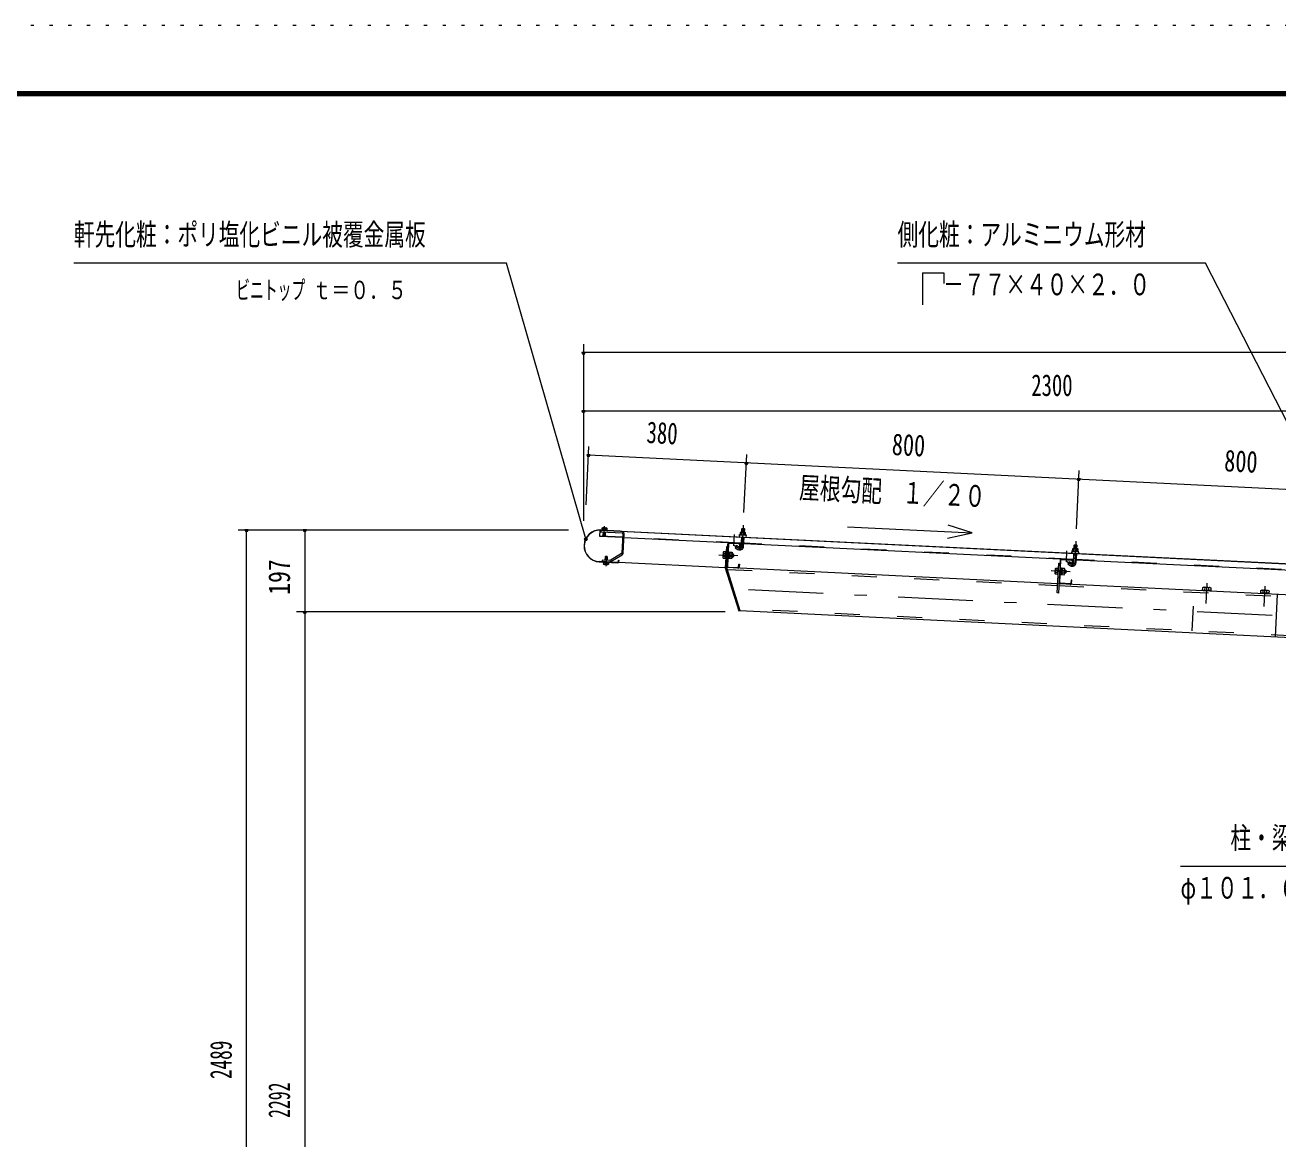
# Model space of a CAD drawing. Units: millimetres, scale not verified. Extents: x -35377 to 35393, y -16800 to 16800.
# Drawn here: x 7078 to 19124, y 6093 to 16800 of the extents above; entities that cross this region are included whole.
import ezdxf
from ezdxf.enums import TextEntityAlignment as Align

# ---------------------------------------------------------------- set-up
doc = ezdxf.new("R2010")
doc.units = ezdxf.units.MM
doc.header["$LTSCALE"] = 60
for name, pattern in [('USER2', [10, 4, -6]), ('USER3', [24, 12, -5, 2, -5]), ('USER4', [3, 0.5, -2.5])]:
    doc.linetypes.add(name, pattern=pattern)
for name, color, linetype, lineweight in [('0-6_2-02BOLD', 7, 'Continuous', 18), ('0-7_2-12HIDDEN', 3, 'USER2', 18), ('0-8_2-22CENTER', 3, 'USER3', 18), ('0-9_2-42THIN', 4, 'Continuous', 18), ('0-A_2-52DIM', 3, 'Continuous', 18), ('0-C_F-F1PAPER', 5, 'Continuous', 18), ('0-D_F-E_J_ADD', 5, 'USER4', 18)]:
    doc.layers.add(name, color=color, linetype=linetype, lineweight=lineweight)
doc.styles.add('ＭＳ ゴシック', font='')
doc.styles.get('ＭＳ ゴシック').set_extended_font_data('MS Gothic')

msp = doc.modelspace()

# ---------------------------------------------------------------- linework, layer by layer
at = {"layer": '0-6_2-02BOLD'}
for p, q in [((20650.14, 11549.19), (12607.79, 11942.53)), ((12607.89, 11944.53), (20650.23, 11551.19)), ((12625.18, 11952.06), (12625.85, 11966.04)), ((12637.39, 11965.48), (12636.71, 11951.51)), ((12659.78, 11950.4), (12660.46, 11964.37)), ((13970.19, 11958.15), (13994.16, 11956.98)), ((12657.55, 11894.45), (12659.02, 11925.21)), ((12825.61, 11909.05), (12816.6, 11724.77)), ((12829.39, 11724.15), (12838.4, 11908.42)), ((12836.68, 11873.27), (13963.34, 11818.17)), ((13841.27, 11811.32), (13830.78, 11597.17)), ((13942.26, 11812.78), (13847.97, 11817.4)), ((13954.4, 11921.62), (13953.39, 11901.15)), ((13953.41, 11778.6), (13954.73, 11805.77)), ((13966.17, 11876.1), (13961.86, 11787.95)), ((13964.07, 11833.01), (13988.03, 11831.83)), ((13966.38, 11900.51), (13967.38, 11920.98)), ((13985.84, 11786.78), (13990.15, 11874.93)), ((13987.32, 11816.99), (17159.52, 11661.85)), ((13993.33, 11919.71), (13992.32, 11899.25)), ((12655.32, 11687.09), (12679.29, 11685.94)), ((12813.11, 11718.94), (12703.93, 11653.63)), ((12710.5, 11642.64), (12819.68, 11707.96)), ((13809.72, 11690.51), (13790.54, 11691.45)), ((13792.01, 11721.43), (13811.19, 11720.5)), ((13842.03, 11695.95), (13850.41, 11703.55)), ((13850.81, 11711.54), (13842.42, 11703.94)), ((13872.87, 11687.42), (13849.69, 11688.55)), ((13851.15, 11718.54), (13874.33, 11717.41)), ((13851.88, 11733.54), (13875.07, 11732.4)), ((17158.05, 11631.63), (17162.36, 11719.78)), ((17162.56, 11744.19), (17163.56, 11764.66)), ((17166.37, 11801.83), (17190.34, 11800.66)), ((17186.32, 11718.61), (17182.01, 11630.46)), ((17189.51, 11763.39), (17188.5, 11742.93)), ((12598.21, 11640.23), (12778.79, 11631.4)), ((12778.9, 11633.4), (12598.31, 11642.23)), ((12653.09, 11631.13), (12652.42, 11617.16)), ((12675.48, 11616.06), (12676.16, 11630.03)), ((13812.11, 11582.84), (12783.36, 11633.18)), ((13840.77, 11669.98), (13834.37, 11670.28)), ((13836.87, 11590.47), (13931.15, 11585.87)), ((13848.88, 11672.39), (13840.89, 11672.78)), ((16988.19, 11565.11), (17007.37, 11564.18)), ((17008.3, 11583.14), (17014.69, 11582.84)), ((17026.97, 11440.86), (17037.44, 11655)), ((17040.13, 11578.78), (17048.12, 11578.39)), ((17044.15, 11661.08), (17138.43, 11656.47)), ((17071.25, 11576.08), (17048.07, 11577.22)), ((17160.24, 11676.7), (17184.22, 11675.51)), ((17183.49, 11660.68), (20355.7, 11505.53)), ((17005.9, 11534.19), (16986.72, 11535.13)), ((17036.94, 11513.66), (17030.55, 11513.97)), ((17038.21, 11539.63), (17046.6, 11547.23)), ((17046.98, 11555.22), (17038.6, 11547.62)), ((17069.05, 11531.1), (17045.86, 11532.23)), ((17047.33, 11562.22), (17070.52, 11561.09)), ((17081.33, 11561.55), (17079.77, 11529.58)), ((20203.35, 11272.69), (17019.95, 11428.38)), ((17127.33, 11429.54), (17033.05, 11434.15)), ((18420.23, 11392.34), (18419.04, 11367.98)), ((18458.25, 11366.06), (18459.45, 11390.42)), ((18979.56, 11364.98), (18978.37, 11340.63)), ((19017.58, 11338.71), (19018.78, 11363.06)), ((19117.44, 11325.8), (19097.59, 10919.88))]:
    msp.add_line(p, q, dxfattribs=at)
for points in [[(12823.89, 11873.89), (12604.96, 11884.6), (12607.89, 11944.53)], [(12613.18, 11946.27), (12799.75, 11937.14), (12799.66, 11935.14)], [(12818.64, 11930.22), (12615.69, 11940.14), (12615.06, 11927.36), (12818.02, 11917.43)], [(12625.85, 11966.04), (12629.44, 11967.88), (12668.6, 11966), (12671.98, 11963.82), (12671.32, 11949.86)], [(12635.04, 11926.38), (12633.58, 11895.6), (12657.55, 11894.45), (12653.37, 11890.65), (12637.39, 11891.42), (12633.58, 11895.6)], [(13968.47, 11922.94), (13970.19, 11958.15), (13972.29, 11960.05), (13992.26, 11959.08), (13994.16, 11956.98), (13992.45, 11921.77)], [(17007.16, 11429.01), (13823.77, 11584.71), (13834.87, 11811.64)], [(13948.33, 11806.08), (13947, 11778.91), (13953.41, 11778.6)], [(14005.3, 11898.61), (14006.3, 11919.08), (14002.92, 11921.25), (13957.97, 11923.46), (13954.4, 11921.62)], [(12677.75, 11653.57), (12679.29, 11685.94), (12675.48, 11690.12), (12659.5, 11690.89), (12655.32, 11687.09), (12653.76, 11654.74)], [(13811.92, 11735.49), (13792.73, 11736.43), (13789.72, 11731.75), (13787.26, 11681.41), (13789.8, 11676.45), (13808.99, 11675.51)], [(13815.2, 11671.22), (13808.79, 11671.54), (13812.11, 11739.46), (13818.51, 11739.15)], [(13833.54, 11784.46), (13820.75, 11785.08), (13810.87, 11583.07), (13939.29, 11168.23), (13951.52, 11172.02)], [(13840.77, 11669.98), (13844.09, 11737.9), (13837.69, 11738.21)], [(13843.94, 11735.1), (13851.94, 11734.71), (13848.88, 11672.39)], [(13875.07, 11732.4), (13877.61, 11727.45), (13875.15, 11677.1), (13872.13, 11672.42), (13848.95, 11673.56)], [(13877.17, 11718.26), (13885.14, 11717.87), (13883.59, 11685.91), (13875.6, 11686.3)], [(13885.14, 11717.87), (13890.85, 11711.58), (13889.88, 11691.61), (13883.59, 11685.91)], [(13945.69, 11779.65), (13919.48, 11796.53), (13906.47, 11776.37), (13932.69, 11759.47)], [(17201.48, 11742.29), (17202.48, 11762.76), (17199.1, 11764.93), (17154.16, 11767.14), (17150.58, 11765.3), (17149.58, 11744.83)], [(17164.64, 11766.62), (17166.37, 11801.83), (17168.46, 11803.73), (17188.44, 11802.76), (17190.34, 11800.66), (17188.62, 11765.45)], [(12699.44, 11652.5), (12625.82, 11656.11), (12625.19, 11643.32), (12698.81, 11639.72)], [(12687.69, 11629.47), (12687.02, 11615.5), (12683.43, 11613.65), (12644.27, 11615.54), (12640.88, 11617.72), (12641.55, 11631.68)], [(12783.08, 11637.2), (12783.96, 11655.17), (12785.96, 11655.08), (12785.08, 11637.1)], [(13823.77, 11584.69), (13951.66, 11171.56), (20495.91, 10851.5)], [(13937.86, 11591.94), (13939.19, 11619.1), (13945.59, 11618.79), (13944.26, 11591.62)], [(16983.44, 11525.09), (16985.9, 11575.43), (16988.92, 11580.11), (17008.1, 11579.17)], [(17031.04, 11655.31), (17015.65, 11340.49), (17002.87, 11341.11), (17016.93, 11628.76), (17029.73, 11628.14)], [(17008.3, 11583.14), (17004.97, 11515.23), (17011.37, 11514.91)], [(17036.94, 11513.66), (17040.26, 11581.58), (17033.87, 11581.89)], [(17048.12, 11578.39), (17045.06, 11516.07), (17037.07, 11516.46)], [(17045.13, 11517.24), (17068.31, 11516.1), (17071.34, 11520.79), (17073.79, 11571.13), (17071.25, 11576.08)], [(17141.86, 11623.33), (17115.65, 11640.22), (17102.66, 11620.05), (17128.87, 11603.15)], [(17144.52, 11649.76), (17143.19, 11622.6), (17149.58, 11622.28), (17150.91, 11649.45)], [(17005.18, 11519.2), (16985.98, 11520.14), (16983.44, 11525.09)], [(17073.34, 11561.94), (17081.33, 11561.55), (17087.04, 11555.27), (17086.05, 11535.29), (17079.77, 11529.58), (17071.78, 11529.98)], [(17140.43, 11435.31), (17141.76, 11462.47), (17135.37, 11462.78), (17134.04, 11435.62)], [(18480.21, 11356.98), (18480.6, 11364.97), (18396.69, 11369.07), (18396.3, 11361.08)], [(18399.44, 11368.94), (18400.62, 11393.3), (18407.05, 11396.6), (18472.98, 11393.38), (18479.06, 11389.46), (18477.87, 11365.1)], [(19039.54, 11329.63), (19039.93, 11337.62), (18956.03, 11341.72), (18955.64, 11333.73)], [(18958.76, 11341.59), (18959.96, 11365.94), (18966.38, 11369.25), (19032.3, 11366.02), (19038.38, 11362.1), (19037.2, 11337.75)]]:
    msp.add_lwpolyline(points, dxfattribs=at)
for points in [[(12673.22, 11949.76), (12623.28, 11952.16), (12622.96, 11945.77), (12672.92, 11943.37)], [(13947.39, 11901.45), (14011.31, 11898.31), (14011, 11891.92), (13947.08, 11895.06)], [(17143.57, 11745.12), (17143.25, 11738.74), (17207.18, 11735.6), (17207.5, 11741.99)], [(12689.9, 11635.77), (12689.6, 11629.38), (12639.64, 11631.78), (12639.96, 11638.17)]]:
    msp.add_lwpolyline(points, close=True, dxfattribs=at)
for centre, radius, start, end in [((12605.7, 11793.25), 153.2, 87.19998, 267.19998), ((12605.7, 11793.25), 151.2, 89.17036, 267.19998), ((12631.27, 11958.51), 9.26, 48.70595, 87.25218), ((12647.39, 11932.94), 34.04, 67.42085, 107.0813), ((12665.87, 11956.85), 9.27, 87.25218, 125.78362), ((12817.63, 11909.44), 20.8, 357.2, 87.19998), ((12817.63, 11909.44), 8, 357.2, 87.19998), ((13847.66, 11811.01), 12.8, 87.19728, 177.19728), ((13847.66, 11811.01), 6.4, 87.19728, 177.19728), ((13941.94, 11806.4), 6.4, 357.2092, 87.2012), ((13941.94, 11806.4), 12.8, 357.20143, 87.2012), ((13950.68, 11886.86), 8, 87.19978, 267.19978), ((13960.43, 11911.82), 11.5, 52.81572, 112.81572), ((13978.35, 11879.41), 42.99, 69.61201, 104.78793), ((13999.35, 11909.92), 11.5, 61.58423, 121.58423), ((14006.62, 11884.13), 8, 267.20061, 87.20059), ((12809.41, 11725.12), 7.2, 300.90262, 357.21434), ((12809.41, 11725.12), 20, 300.89085, 357.19966), ((13798.87, 11683.53), 11.51, 136.47221, 177.19904), ((13830.27, 11704.53), 41.84, 156.17363, 198.22444), ((13801.07, 11728.5), 11.51, 177.19904, 217.92586), ((13834.59, 11704.32), 41.84, 336.17365, 18.22444), ((13863.8, 11680.35), 11.51, 357.19905, 37.92586), ((13866, 11725.34), 11.51, 316.47221, 357.19904), ((13951.38, 11788.47), 34.5, 237.19998, 357.19998), ((13951.38, 11788.47), 10.5, 237.19998, 357.19998), ((17146.86, 11730.55), 8, 87.19978, 267.19978), ((17156.6, 11755.5), 11.5, 52.81572, 112.81572), ((17174.53, 11723.1), 42.99, 69.61201, 104.78793), ((17195.53, 11753.6), 11.5, 61.58423, 121.58423), ((17202.79, 11727.81), 8, 267.20061, 87.20059), ((12647.01, 11624.68), 9.27, 267.25218, 305.78362), ((12665.48, 11648.6), 34.04, 247.42085, 287.0813), ((12681.59, 11623.02), 9.26, 228.70595, 267.25218), ((12699.83, 11660.5), 20.8, 267.19998, 300.88791), ((12699.83, 11660.5), 8, 267.19998, 300.88449), ((12779.09, 11637.39), 6, 267.19998, 357.19998), ((12779.09, 11637.39), 4, 267.19998, 357.19998), ((13837.18, 11596.86), 12.8, 177.19728, 267.18843), ((13837.18, 11596.86), 6.4, 177.19728, 267.18843), ((13931.47, 11592.25), 12.8, 267.19951, 357.20206), ((13931.47, 11592.25), 6.4, 267.19951, 357.20918), ((17026.45, 11548.22), 41.84, 156.17363, 198.22444), ((16997.26, 11572.18), 11.51, 177.19904, 217.92586), ((17043.83, 11654.69), 12.8, 87.19728, 177.19728), ((17043.83, 11654.69), 6.4, 87.19728, 177.19728), ((17062.18, 11569.01), 11.51, 316.47221, 357.19904), ((17147.56, 11632.15), 34.5, 237.19998, 357.19998), ((17138.12, 11650.08), 6.4, 357.2092, 87.2012), ((17138.12, 11650.08), 12.8, 357.20143, 87.2012), ((17147.56, 11632.15), 10.5, 237.19998, 357.19998), ((16995.06, 11527.2), 11.51, 136.47221, 177.19904), ((17059.97, 11524.03), 11.51, 357.19905, 37.92586), ((17030.78, 11548), 41.84, 336.17365, 18.22444), ((17033.35, 11440.54), 12.8, 177.19728, 267.18843), ((17033.35, 11440.54), 6.4, 177.19728, 267.18843), ((17127.65, 11435.93), 12.8, 267.19951, 357.20206), ((17127.65, 11435.93), 6.4, 267.19951, 357.20918), ((18409.86, 11381.31), 15.13, 46.76883, 87.19998), ((18437.32, 11339.94), 55.12, 66.33568, 108.06429), ((18468.69, 11378.43), 15.14, 87.19998, 127.6283), ((18969.2, 11353.95), 15.13, 46.76883, 87.19998), ((18996.66, 11312.58), 55.12, 66.33568, 108.06429), ((19028.01, 11351.07), 15.14, 87.19998, 127.6283)]:
    msp.add_arc(centre, radius, start, end, dxfattribs=at)
at = {"layer": '0-7_2-12HIDDEN'}
for p, q in [((12823.99, 11875.89), (12605.06, 11886.6)), ((13963.44, 11820.17), (12836.78, 11875.27)), ((17159.61, 11663.85), (13987.41, 11818.99)), ((13829.06, 11567.62), (17006.34, 11412.23)), ((20355.8, 11507.52), (17183.59, 11662.67)), ((17019.13, 11411.61), (20202.53, 11255.91)), ((18299.37, 10975.75), (18317.58, 11348.1)), ((20496.74, 10868.27), (13946.37, 11188.64))]:
    msp.add_line(p, q, dxfattribs=at)
at = {"layer": '0-8_2-22CENTER'}
for p, q in [((12645.11, 11886.63), (12649.86, 11983.7)), ((13983.97, 11994.15), (13973.84, 11787.36)), ((13894.12, 11795.12), (13899.33, 11901.39)), ((17180.15, 11837.84), (17170.03, 11631.05)), ((12667.77, 11694.9), (12663.01, 11597.84)), ((13748.53, 11708.54), (13930.31, 11699.63)), ((13939.19, 11769.56), (13899.69, 11795.01)), ((17090.31, 11638.8), (17095.5, 11745.07)), ((17135.37, 11613.24), (17095.87, 11638.69)), ((17126.5, 11543.31), (16944.72, 11552.22)), ((20505.85, 11054.46), (13813.84, 11381.75)), ((18441.97, 11434.94), (18432.39, 11239.17)), ((18991.72, 11211.82), (19001.29, 11407.59))]:
    msp.add_line(p, q, dxfattribs=at)
for centre in [(13951.38, 11788.47), (17147.56, 11632.15)]:
    msp.add_arc(centre, 22.5, 237.19998, 357.19998, dxfattribs=at)
at = {"layer": '0-9_2-42THIN'}
for p, q in [((12638.26, 11926.22), (12636.63, 11892.25)), ((13972.29, 11960.05), (13970.47, 11922.85)), ((13990.44, 11921.86), (13992.26, 11959.07)), ((12654.2, 11891.4), (12655.83, 11925.36)), ((13963.7, 11825.55), (13966.07, 11832.91)), ((13966.08, 11832.91), (13968.18, 11876)), ((12658.67, 11690.13), (12656.96, 11654.58)), ((12674.54, 11653.72), (12676.25, 11689.29)), ((13875.8, 11690.3), (13887.78, 11689.71)), ((13888.95, 11713.67), (13876.96, 11714.27)), ((17168.46, 11803.73), (17166.65, 11766.53)), ((17186.62, 11765.55), (17188.44, 11802.76)), ((17071.97, 11533.97), (17083.96, 11533.39)), ((17085.13, 11557.35), (17073.15, 11557.95))]:
    msp.add_line(p, q, dxfattribs=at)
for points in [[(13988.15, 11875.03), (13986.04, 11831.93), (13987.67, 11824.37)], [(17159.88, 11669.23), (17162.25, 11676.59), (17164.35, 11719.68)], [(17184.33, 11718.71), (17182.23, 11675.61), (17183.85, 11668.06)]]:
    msp.add_lwpolyline(points, dxfattribs=at)
at = {"layer": '0-A_2-52DIM'}
for p, q in [((15707.25, 14418.2), (15707.25, 14111.89)), ((12463.22, 13651.94), (12431.22, 13651.94)), ((12447.22, 13731.94), (12447.22, 12034.27)), ((32247.23, 13651.94), (12447.22, 13651.94)), ((12463.22, 13091.94), (12431.22, 13091.94)), ((12447.22, 13091.94), (32247.23, 13091.94)), ((12471.64, 12188.26), (12499, 12747.6)), ((12511.09, 12667.7), (12479.09, 12667.7)), ((12495.09, 12667.7), (20405.63, 12280.81)), ((13989.83, 12114.01), (14017.18, 12673.35)), ((14029.27, 12593.45), (13997.27, 12593.45)), ((17186.01, 11957.69), (17213.37, 12517.03)), ((17225.46, 12437.13), (17193.46, 12437.13)), ((9127.22, 11947.89), (12301.95, 11947.89)), ((9223.22, 11947.89), (9191.22, 11947.89)), ((9207.22, -1480.11), (9207.22, 11947.89)), ((9783.22, 11947.89), (9751.22, 11947.89)), ((9767.22, 11947.89), (9767.22, -808.11)), ((12485.3, 11860.39), (12453.3, 11860.39)), ((15948.37, 11868.77), (16182.94, 11919.48)), ((13810.75, 11159.89), (9687.22, 11159.89)), ((9783.22, 11159.89), (9751.22, 11159.89))]:
    msp.add_line(p, q, dxfattribs=at)
for points in [[(12469.3, 11860.39), (11707.25, 14511.89), (7547.25, 14511.89)], [(20017.31, 11415.37), (18427.24, 14511.89), (15467.24, 14511.89)], [(15707.25, 14418.2), (15913.3, 14418.2), (15913.3, 14315.17)], [(14984.38, 11978.1), (16182.94, 11919.48), (15954.43, 11992.85)], [(21492.47, 8177.56), (20667.22, 8711.89), (18187.22, 8711.89)]]:
    msp.add_lwpolyline(points, dxfattribs=at)
for centre in [(12447.22, 13651.94), (12447.22, 13091.94), (12495.09, 12667.7), (14013.27, 12593.45), (17209.46, 12437.13), (9207.22, 11947.89), (9767.22, 11947.89), (12469.3, 11860.39), (9767.22, 11159.89)]:
    msp.add_arc(centre, 16, 180, 0, dxfattribs=at)
at = {"layer": '0-C_F-F1PAPER'}
for points in [[(34593.25, -16000), (-11326.75, -16000), (-11326.75, 16160), (34593.25, 16160)], [(34589.25, -15996), (-11322.75, -15996), (-11322.75, 16156), (34589.25, 16156)], [(34585.25, -15992), (34585.25, 16152), (-11318.75, 16152), (-11318.75, -15992)], [(34581.25, -15988), (-11314.75, -15988), (-11314.75, 16148), (34581.25, 16148)], [(34577.25, -15984), (34577.25, 16144), (-11310.75, 16144), (-11310.75, -15984)], [(34573.25, -15980), (-11306.75, -15980), (-11306.75, 16140), (34573.25, 16140)], [(34569.25, -15976), (34569.25, 16136), (-11302.75, 16136), (-11302.75, -15976)], [(34565.25, -15972), (-11298.75, -15972), (-11298.75, 16132), (34565.25, 16132)], [(34561.25, -15968), (-11294.75, -15968), (-11294.75, 16128), (34561.25, 16128)], [(34557.25, -15964), (-11290.75, -15964), (-11290.75, 16124), (34557.25, 16124)], [(34553.25, -15960), (34553.25, 16120), (-11286.75, 16120), (-11286.75, -15960)]]:
    msp.add_lwpolyline(points, close=True, dxfattribs=at)
at = {"layer": '0-D_F-E_J_ADD'}
msp.add_lwpolyline([(35393.25, -16800), (-12126.75, -16800), (-12126.75, 16800), (35393.25, 16800)], close=True, dxfattribs=at)

# ---------------------------------------------------------------- texts
at = {"layer": '0-A_2-52DIM', "color": 7, "style": 'ＭＳ ゴシック'}
for s, height, width, p in [('軒先化粧：ポリ塩化ビニル被覆金属板', 208.4, 0.7, (7547.24, 14620.31)), ('側化粧：アルミニウム形材', 208.4, 0.7, (15467.24, 14620.32)), ('ビニトップ ', 177.1, 0.55, (9107.24, 14111.89)), ('ｔ＝０．５', 177.1, 0.75, (9842.08, 14111.89)), ('\u3000－７７×４０×２．０', 208.4, 0.7, (15707.24, 14140.32)), ('2300', 208.4, 0.7, (16752.93, 13171.94)), ('柱・梁：丸パイプ', 208.4, 0.7, (18667.22, 8820.32)), ('φ１０１．６×４．２', 208.4, 0.7, (18187.22, 8340.31))]:
    msp.add_text(s, height=height, dxfattribs=dict(at, width=width)).set_placement(p, align=Align.BOTTOM_LEFT)
for s, rotation, width, p in [('380', 357.2, 0.7, (13046.88, 12720.8)), ('800', 357.2, 0.75, (15405.27, 12605.46)), ('800', 357.2, 0.75, (18601.45, 12449.15)), ('屋根勾配\u3000１／２０', 357.2, 0.7, (14514.17, 12190.29)), ('197', 90, 0.8, (9687.22, 11324.07)), ('2489', 90, 0.65, (9127.22, 6668.67)), ('2292', 90, 0.6, (9687.22, 6294.48))]:
    msp.add_text(s, height=208.4, rotation=rotation, dxfattribs=dict(at, width=width)).set_placement(p, align=Align.BOTTOM_LEFT)

doc.saveas('drawing.dxf')
